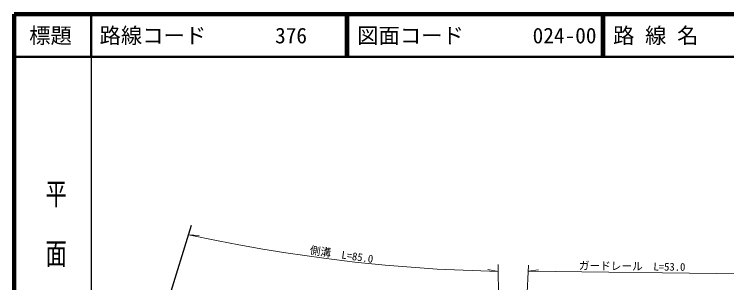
# Model space of a CAD drawing. Units: millimetres at full size, sheet at 1:1000; details may follow other scales. Extents: x 40000 to 680000, y 20000 to 380000.
# Drawn here: x 40000 to 207020, y 317010 to 380000 of the extents above; entities that cross this region are included whole.
import ezdxf
from ezdxf.enums import TextEntityAlignment as Align

# ---------------------------------------------------------------- set-up
doc = ezdxf.new("R2010")
doc.units = ezdxf.units.MM
doc.header["$LTSCALE"] = 1000
for name, color, linetype, lineweight in [('M-BMK-OTRS', 5, 'Continuous', 25), ('M-STR-HTXT', 7, 'Continuous', 13), ('M-TTL', 2, 'Continuous', 140), ('M-TTL-BAND', 7, 'Continuous', 25), ('M-TTL-LINE', 7, 'Continuous', 50)]:
    doc.layers.add(name, color=color, linetype=linetype, lineweight=lineweight)
doc.layers.add('M-TTL-TXT', color=7, linetype='Continuous')
doc.styles.add('@ＭＳ ゴシック', font='')
doc.styles.add('ＭＳ ゴシック', font='')
doc.styles.get('@ＭＳ ゴシック').set_extended_font_data('@MS Gothic')
doc.styles.get('ＭＳ ゴシック').set_extended_font_data('MS Gothic')

msp = doc.modelspace()

# ---------------------------------------------------------------- linework, layer by layer
at = {"layer": 'M-BMK-OTRS'}
msp.add_line((59597, 259538), (81578, 330528), dxfattribs=at)
at = {"layer": 'M-STR-HTXT'}
for p, q in [((80883, 328282), (83332, 328114)), ((153445, 321271), (153511, 309691)), ((160519, 321132), (158836, 287613)), ((153454, 319650), (151039, 320091)), ((160449, 319725), (162884, 320035)), ((160449, 319725), (361129, 317124))]:
    msp.add_line(p, q, dxfattribs=at)
msp.add_lwpolyline([(80883, 328282), (87774, 326828), (92615, 325911), (98260, 324902), (103652, 324031), (112563, 322749), (119860, 321855), (126984, 321164), (139175, 320236), (153454, 319650)], dxfattribs=at)
at = {"layer": 'M-TTL'}
for p, q in [((40000, 380000), (40000, 20000)), ((680000, 380000), (40000, 380000))]:
    msp.add_line(p, q, dxfattribs=at)
at = {"layer": 'M-TTL-BAND'}
msp.add_line((58000, 370000), (58000, 20000), dxfattribs=at)
at = {"layer": 'M-TTL-LINE'}
for p, q in [((58000, 380000), (58000, 370000)), ((117750, 380000), (117750, 370000)), ((118250, 380000), (118250, 370000)), ((177750, 380000), (177750, 370000)), ((178250, 380000), (178250, 370000)), ((40000, 370000), (680000, 370000))]:
    msp.add_line(p, q, dxfattribs=at)

# ---------------------------------------------------------------- texts
at = {"layer": 'M-STR-HTXT', "style": 'ＭＳ ゴシック'}
for s, rotation, p in [('側溝  L=85.0', 351.815, (109107, 323246)), ('ガードレール\u3000L=53.0', 359.258, (172319, 319571))]:
    msp.add_text(s, height=1833, rotation=rotation, dxfattribs=at).set_placement(p, align=Align.BOTTOM_LEFT)
at = {"layer": 'M-TTL-BAND', "style": '@ＭＳ ゴシック', "width": 1.4}
msp.add_text('平  面  図', height=3666, rotation=270, dxfattribs=at).set_placement((49777, 306475), align=Align.MIDDLE_RIGHT)
at = {"layer": 'M-TTL-TXT', "style": 'ＭＳ ゴシック'}
msp.add_text('標題', height=3666, dxfattribs=at).set_placement((48500, 375000), align=Align.MIDDLE_CENTER)
for s, p in [('路線コード', (60000, 375000)), ('376', (101142, 375000)), ('図面コード', (120380, 375000)), ('024-00', (161521, 375000)), ('路 線 名', (180380, 375000))]:
    msp.add_text(s, height=3666, dxfattribs=at).set_placement(p, align=Align.MIDDLE_LEFT)

doc.saveas('drawing.dxf')
